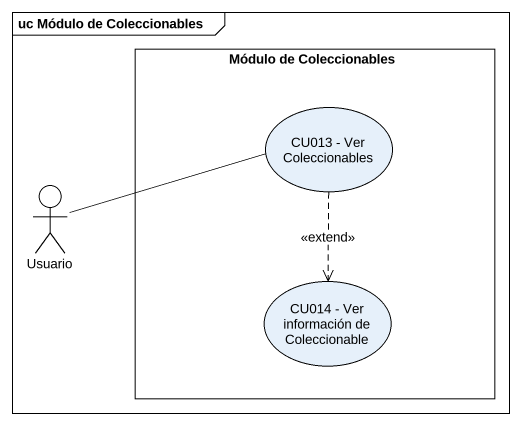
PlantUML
@startuml
mainframe uc Módulo de Coleccionables
rectangle "Módulo de Coleccionables" as Módulo_de_Coleccionables {
  usecase "CU013 - Ver Coleccionables" as CU013_Ver_Coleccionables
  usecase "CU014 - Ver información de Coleccionable" as CU014_Ver_información_de
}
actor Usuario
CU013_Ver_Coleccionables ..> CU014_Ver_información_de : <<extend>>
Usuario -right- CU013_Ver_Coleccionables
@enduml
